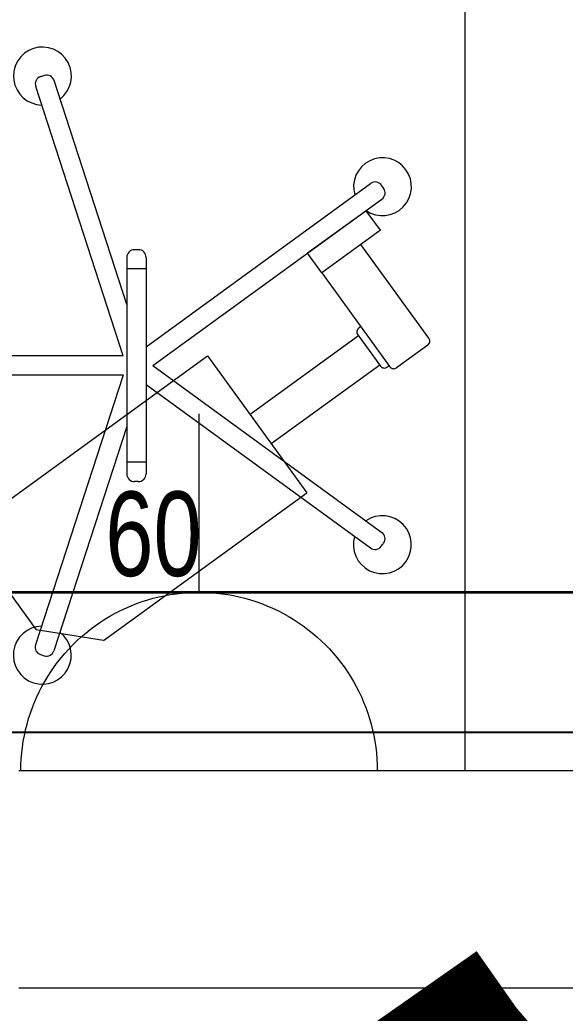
# Model space of a CAD drawing. Header units: metres. Extents: x 75097 to 220695, y -1557923 to -1361206.
# Drawn here: x 154252 to 154817, y -1411779 to -1410751 of the extents above; entities that cross this region are included whole.
import ezdxf

# ---------------------------------------------------------------- set-up
doc = ezdxf.new("R2010")
doc.units = ezdxf.units.M
doc.layers.get('0').update_dxf_attribs({"lineweight": 0})
doc.layers.add('A-100 - Copy$0$axes', color=8, linetype='Continuous')
for name, color, linetype, lineweight in [('A-100 - Copy$0$Medical Equipment and Furniture', 8, 'Continuous', 0), ('A-100 - Copy$0$Medical Equipment and Furniture1', 8, 'Continuous', 5), ('A-100 - Copy$0$Walls', 8, 'Continuous', 0)]:
    doc.layers.add(name, color=color, linetype=linetype, lineweight=lineweight)
doc.layers.add('E-POWR', color=7, linetype='Continuous', lineweight=9, true_color=0x4e7e3e)
doc.layers.add('REV 01', color=7, linetype='Continuous', lineweight=0, true_color=0xe41b4d)
doc.styles.add('A-100 - Copy$0$X3G_ENTITY_257CFD', font='swisscl.ttf', dxfattribs={"height": 200})

# ---------------------------------------------------------------- blocks, each defined once
blk = doc.blocks.new('NORMAL SOCKET')
at = {"layer": 'E-POWR'}
for p, q in [((0, 307.7), (0, 615.4)), ((-307.7, 0), (307.7, 0))]:
    blk.add_line(p, q, dxfattribs=at)
blk.add_ellipse((0, 0), major_axis=(32.8, 305.9), ratio=1, start_param=4.81904, end_param=7.960633, dxfattribs=at)
blk = doc.blocks.new('A-100 - Copy$0$HF12177-P')
for p, q in [((0, 0), (-0.1724, 0.2372)), ((0, 0), (0.1724, 0.2372)), ((-0.0196, -0.007), (-0.1885, 0.2255)), ((0.0196, -0.007), (0.1885, 0.2255)), ((-0.112, -0.007), (0.112, -0.007)), ((-0.1, -0.007), (-0.1, -0.027)), ((0.1, -0.007), (0.1, -0.027)), ((-0.12, -0.015), (-0.12, -0.019)), ((0.12, -0.015), (0.12, -0.019)), ((-0.0631, -0.027), (-0.2951, -0.1024)), ((-0.01, -0.0308), (-0.2889, -0.1214)), ((-0.112, -0.027), (0.112, -0.027)), ((-0.01, -0.0308), (-0.01, -0.324)), ((0.01, -0.0308), (0.01, -0.324)), ((0.01, -0.0308), (0.2889, -0.1214)), ((0.0631, -0.027), (0.2951, -0.1024))]:
    blk.add_line(p, q)
for centre, radius, start, end in [((-0.1852, 0.2378), 0.03, 325.4712, 286.5288), ((0.1852, 0.2378), 0.03, 253.4712, 214.5288), ((-0.1821, 0.2302), 0.008, 126.3733, 216), ((0, -0.017), 0.315, 125.6267, 126.3733), ((-0.1788, 0.2325), 0.008, 36, 125.6267), ((0.1788, 0.2325), 0.008, 54.3733, 144), ((0, -0.017), 0.315, 53.6267, 54.3733), ((0.1821, 0.2302), 0.008, 324, 53.6267), ((-0.112, -0.015), 0.008, 90, 180), ((0.112, -0.015), 0.008, 0, 90), ((-0.112, -0.019), 0.008, 180, 270), ((0.112, -0.019), 0.008, 270, 0), ((-0.2996, -0.1144), 0.03, 37.4712, 358.5288), ((0.2996, -0.1144), 0.03, 181.4712, 142.5288), ((-0.2926, -0.11), 0.008, 108, 197.6267), ((0.2926, -0.11), 0.008, 342.3733, 72), ((0, -0.017), 0.315, 197.6267, 198.3733), ((0, -0.017), 0.315, 341.6267, 342.3733), ((-0.2914, -0.1138), 0.008, 198.3733, 288), ((0.2914, -0.1138), 0.008, 252, 341.6267), ((0, -0.332), 0.03, 109.4712, 70.5288), ((-0.002, -0.324), 0.008, 180, 269.6267), ((0.002, -0.324), 0.008, 270.3733, 0), ((0, -0.017), 0.315, 269.6267, 270.3733)]:
    blk.add_arc(centre, radius, start, end)
blk = doc.blocks.new('A-100 - Copy$0$MONITOR ARM PLAN')
for p, q in [((0.025, -0.49375, 0), (0.025, -0.18375, 0)), ((0.025, -0.18375, 0), (0.2, -0.18375, 0)), ((0.2, -0.44375, 0), (0.2, -0.18375, 0)), ((0.2, -0.44375, 0), (0.15, -0.49375, 0)), ((0.025, -0.49375, 0), (0.15, -0.49375, 0))]:
    blk.add_line(p, q)
at = {"layer": 'A-100 - Copy$0$Medical Equipment and Furniture1'}
for p, q in [((0.025, 0.0375), (0, 0.0375)), ((0, 0.0375), (0, -0.0375)), ((0.025, 0.0375), (0.025, -0.0375)), ((0.145, 0.0125), (0.025, 0.0125)), ((0.15, 0.0075), (0.15, -0.0325)), ((0.025, -0.0375), (0, -0.0375)), ((0.025, -0.0375), (0.145, -0.0375)), ((0.09375, -0.0375), (0.09375, -0.04)), ((0.14375, -0.0375), (0.14375, -0.04)), ((0.09875, -0.045), (0.13875, -0.045)), ((0.1, -0.045), (0.1, -0.18375)), ((0.1375, -0.045), (0.1375, -0.18375))]:
    blk.add_line(p, q, dxfattribs=at)
for centre, start, end in [((0.145, 0.0075, 0), 0, 90), ((0.09875, -0.04), 180, 270), ((0.13875, -0.04), 270, 360), ((0.145, -0.0325), 270, 0)]:
    blk.add_arc(centre, 0.005, start, end, dxfattribs=at)
blk = doc.blocks.new('A-100 - Copy')
at = {"layer": 'A-100 - Copy$0$axes'}
blk.add_line((178940.3, -1411488.2, 2.4), (95846.6, -1411488.2, 2.4), dxfattribs=at)
at = {"layer": 'A-100 - Copy$0$Medical Equipment and Furniture'}
blk.add_line((154713.1, -1409027.7, 0), (154713.1, -1411527.7, 0), dxfattribs=at)
at = {"layer": 'A-100 - Copy$0$Walls'}
for p, q in [((155841.2, -1411527.7, 0), (154251.2, -1411527.7, 0)), ((155841.2, -1411752.7, 0), (154251.2, -1411752.7, 0))]:
    blk.add_line(p, q, dxfattribs=at)
at = {"layer": 'A-100 - Copy$0$Medical Equipment and Furniture', "extrusion": (-1.92689e-13, -1.39405e-12, -1), "xscale": -1000.000000000002, "yscale": 1000.000000000002, "zscale": -1000.000000000002, "rotation": 90.01496832471715}
blk.add_blockref('A-100 - Copy$0$HF12177-P', (-154390, -1411108.6, 0), dxfattribs=at)
at = {"layer": 'A-100 - Copy$0$Medical Equipment and Furniture', "xscale": 1000, "yscale": 1000, "zscale": 1000, "rotation": 305.9850316752795}
blk.add_blockref('A-100 - Copy$0$MONITOR ARM PLAN', (154580.6, -1410970.3, 0), dxfattribs=at)
at = {"layer": 'A-100 - Copy$0$Medical Equipment and Furniture', "insert": (154390.7, -1411238.8, 0), "char_height": 87.47, "attachment_point": 2, "style": 'A-100 - Copy$0$X3G_ENTITY_257CFD'}
blk.add_mtext('60', dxfattribs=at)

msp = doc.modelspace()

# ---------------------------------------------------------------- linework, layer by layer
at = {"layer": 'E-POWR', "const_width": 3, "elevation": 0}
msp.add_lwpolyline([(150715, -1410305.1), (152865.9, -1410305.1), (152865.9, -1407415.2), (153000.3, -1407414.2), (159128.7, -1407414.2), (159128.7, -1411343.1), (146081, -1411343.1), (145053.3, -1411343.5)], dxfattribs=at)

# ---------------------------------------------------------------- block references
at = {"layer": 'E-POWR', "color": 85, "xscale": -0.6, "yscale": 0.6, "zscale": 0.6}
msp.add_blockref('NORMAL SOCKET', (154437.9, -1411527.7, 0), dxfattribs=at)

# ---------------------------------------------------------------- next in the draw order: block references
msp.add_blockref('A-100 - Copy', (0, 0))

# ---------------------------------------------------------------- next in the draw order: linework, layer by layer
at = {"layer": 'REV 01', "color": 3, "elevation": 0}
msp.add_lwpolyline([(155996, -1411752.3, 0, 132.5, -0.520567), (154671.1, -1411752.4, 0, 132.5, -0.520567), (153346.2, -1411752.5, 0, 132.5, -0.520567), (152021.3, -1411752.6, 0, 132.5, -0.520567), (150696.4, -1411752.7, 0, 132.5, -0.520567), (149371.5, -1411752.8, 0, 132.5, -0.520567), (148046.5, -1411753, 0, 132.5, -0.520567), (146721.6, -1411753.1, 0, 132.5, -0.520567), (145396.7, -1411753.2, 0, 132.5, -0.520567), (144071.8, -1411753.3, 0, 132.5, -0.520567), (143462.3, -1411039.4, 0, 132.5, -0.520567), (143465, -1409714.5, 0, 132.5, -0.520567), (143467.8, -1408389.6, 0, 132.5, -0.520567), (143470.1, -1407270.4, 0, 132.5, -0.520567), (144795.1, -1407270.3, 0, 132.5, -0.520567), (146120, -1407270.1, 0, 132.5, -0.520567), (147444.9, -1407270, 0, 132.5, -0.520567), (148769.8, -1407269.9, 0, 132.5, -0.520567), (150094.7, -1407269.8, 0, 132.5, -0.520567), (151419.6, -1407269.7, 0, 132.5, -0.520567), (152744.6, -1407269.6, 0, 132.5, -0.520567), (154069.5, -1407269.5, 0, 132.5, -0.520567), (155394.4, -1407269.3, 0, 132.5, -0.520567)], format="xyseb", dxfattribs=at)

doc.saveas('drawing.dxf')
